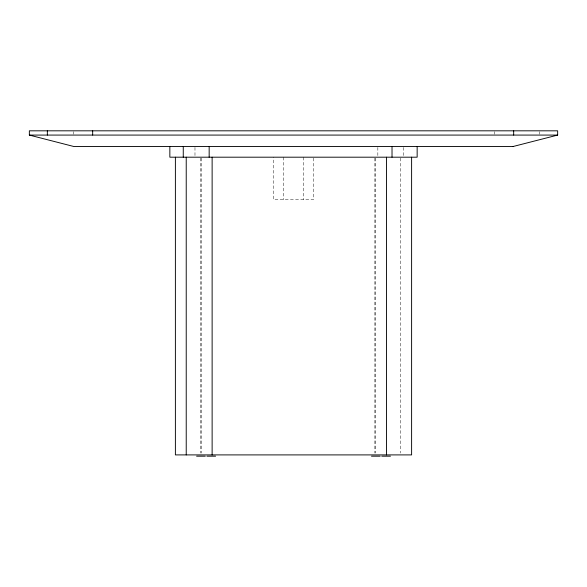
<?xml version="1.0" encoding="UTF-8"?>
<svg xmlns="http://www.w3.org/2000/svg" width="587" height="587" viewBox="0 0 587 587"><rect width="100%" height="100%" fill="white"/><g stroke="black" fill="none" stroke-linecap="round" stroke-linejoin="round"><path stroke-width="0.44" stroke-dasharray="2.94 2.2" d="M539.658 131.671L539.658 134.225M494.327 131.671L494.327 134.225M403.739 147.44L403.739 156.303M400.774 158.108L400.774 453.069M377.837 147.44L377.837 156.303M375.651 158.108L375.651 453.069M374.873 158.108L374.873 453.069M313.414 158.094L313.414 199.719L273.586 199.719L273.586 157.191M303.354 157.191L303.354 199.719M283.646 157.191L283.646 199.719M201.29 158.108L201.29 453.069M200.519 158.108L200.519 453.069M194.979 147.44L194.979 156.303M73.324 131.671L73.324 134.225"/><path stroke-width="0.88" d="M512.906 146.559L557.65 135.076L557.65 130.82L29.35 130.82L29.35 135.076L74.021 146.559L512.979 146.559M29.35 135.076L557.65 135.076M196.608 456.18L205.296 456.18M206.895 456.18L215.583 456.18M371.483 456.18L380.171 456.18M381.777 456.18L390.465 456.18M513.676 130.82L513.676 135.076M417.152 146.559L417.152 157.191L169.848 157.191L169.848 146.559M411.612 157.191L411.612 454.903L175.388 454.903L175.388 157.191M392.021 146.559L392.021 157.191M386.481 157.191L386.481 454.903M212.127 157.191L212.127 454.903M209.163 146.559L209.163 157.191M186.226 157.191L186.226 454.903M183.261 146.559L183.261 157.191M92.673 130.82L92.673 135.076M47.342 130.82L47.342 135.076"/></g></svg>
